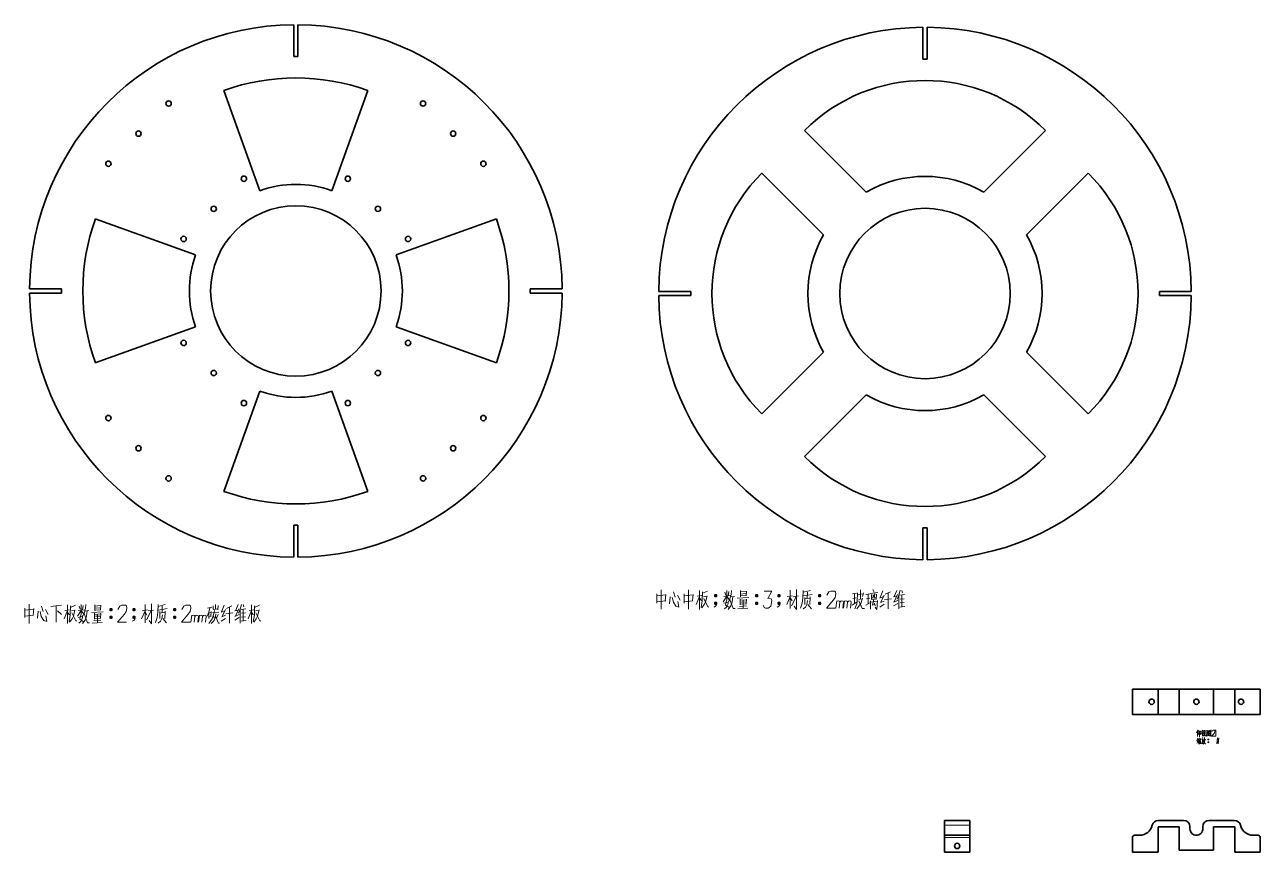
# Model space of a CAD drawing. Extents: x 45 to 1154, y 28 to 802.
# Drawn here: x 45 to 624, y 413 to 802 of the extents above; entities that cross this region are included whole.
import ezdxf

# ---------------------------------------------------------------- set-up
doc = ezdxf.new("R2010")
doc.units = 0

msp = doc.modelspace()

# ---------------------------------------------------------------- linework, layer by layer
at = {"color": 7, "lineweight": 35, "ltscale": 0.375}
for p, q in [((170.81, 786.57), (170.81, 801.57)), ((172.81, 786.57), (172.81, 801.57)), ((466.13, 800.37), (466.13, 785.37)), ((468.13, 800.37), (468.13, 785.37)), ((61.81, 677.58), (46.81, 677.58)), ((61.81, 675.58), (46.81, 675.58)), ((281.8, 677.58), (296.8, 677.58)), ((281.8, 675.58), (296.8, 675.58)), ((342.14, 676.37), (357.14, 676.37)), ((342.14, 674.37), (357.14, 674.37)), ((592.13, 676.37), (577.13, 676.37)), ((592.13, 674.37), (577.13, 674.37)), ((170.81, 566.58), (170.81, 551.58)), ((172.81, 566.58), (172.81, 551.58)), ((466.13, 550.37), (466.13, 565.37)), ((468.13, 550.37), (468.13, 565.37))]:
    msp.add_line(p, q, dxfattribs=at)
at = {"color": 7, "lineweight": 35, "ltscale": 0.025}
for p, q in [((171.81, 786.57), (170.81, 786.57)), ((171.81, 786.57), (172.81, 786.57)), ((466.13, 785.37), (467.13, 785.37)), ((468.13, 785.37), (467.13, 785.37)), ((61.81, 676.58), (61.81, 677.58)), ((61.81, 676.58), (61.81, 675.58)), ((281.8, 676.58), (281.8, 677.58)), ((281.8, 676.58), (281.8, 675.58)), ((357.14, 676.37), (357.14, 675.37)), ((357.14, 674.37), (357.14, 675.37)), ((577.13, 676.37), (577.13, 675.37)), ((577.13, 674.37), (577.13, 675.37)), ((171.81, 566.58), (170.81, 566.58)), ((171.81, 566.58), (172.81, 566.58)), ((466.13, 565.37), (467.13, 565.37)), ((468.13, 565.37), (467.13, 565.37)), ((591.48, 425), (591.48, 424)), ((597.52, 425), (597.52, 424)), ((476.22, 421), (476.22, 420)), ((488.22, 421), (488.22, 420))]:
    msp.add_line(p, q, dxfattribs=at)
at = {"color": 7, "lineweight": 35}
for p, q in [((138.03, 770.7), (154.92, 723.64)), ((205.58, 770.7), (188.69, 723.64)), ((439.55, 722.95), (410.57, 751.94)), ((494.72, 722.95), (523.7, 751.94)), ((419.55, 702.95), (390.57, 731.94)), ((514.72, 702.95), (543.7, 731.94)), ((77.68, 710.35), (124.74, 693.46)), ((265.93, 710.35), (218.87, 693.46)), ((77.68, 642.81), (124.74, 659.69)), ((265.93, 642.81), (218.87, 659.69)), ((419.55, 647.79), (390.57, 618.8)), ((514.72, 647.79), (543.7, 618.8)), ((138.03, 582.45), (154.92, 629.52)), ((205.58, 582.45), (188.69, 629.52)), ((439.55, 627.79), (410.57, 598.8)), ((494.72, 627.79), (523.7, 598.8))]:
    msp.add_line(p, q, dxfattribs=at)
at = {"color": 7, "lineweight": 35, "ltscale": 0.3}
for p, q in [((576.5, 489.67), (564.5, 489.67)), ((564.5, 477.67), (564.5, 489.67)), ((576.5, 477.67), (576.5, 489.67)), ((586.5, 477.67), (586.5, 489.67)), ((602.5, 477.67), (602.5, 489.67)), ((612.5, 477.67), (612.5, 489.67)), ((612.5, 489.67), (624.5, 489.67)), ((624.5, 477.67), (624.5, 489.67)), ((576.5, 477.67), (564.5, 477.67)), ((612.5, 477.67), (624.5, 477.67)), ((488.22, 428), (476.22, 428)), ((576.5, 425), (576.5, 413)), ((612.5, 425), (612.5, 413)), ((488.22, 421), (476.22, 421)), ((488.22, 413), (476.22, 413)), ((576.5, 413), (564.5, 413)), ((612.5, 413), (624.5, 413))]:
    msp.add_line(p, q, dxfattribs=at)
at = {"color": 7, "lineweight": 35, "ltscale": 0.25}
for p, q in [((576.5, 489.67), (586.5, 489.67)), ((612.5, 489.67), (602.5, 489.67)), ((576.5, 477.67), (586.5, 477.67)), ((612.5, 477.67), (602.5, 477.67)), ((576.5, 425), (586.5, 425)), ((612.5, 425), (602.5, 425))]:
    msp.add_line(p, q, dxfattribs=at)
at = {"color": 7, "lineweight": 35, "ltscale": 0.2}
for p, q in [((586.5, 489.67), (594.5, 489.67)), ((602.5, 489.67), (594.5, 489.67)), ((586.5, 477.67), (594.5, 477.67)), ((602.5, 477.67), (594.5, 477.67)), ((586.5, 414), (594.5, 414)), ((602.5, 414), (594.5, 414))]:
    msp.add_line(p, q, dxfattribs=at)
at = {"color": 7, "lineweight": 35, "ltscale": 0.058332}
for p, q in [((476.22, 428), (476.22, 425.67)), ((488.22, 428), (488.22, 425.67))]:
    msp.add_line(p, q, dxfattribs=at)
at = {"color": 7, "lineweight": 13, "ltscale": 0.3}
for p, q in [((488.22, 425.67), (476.22, 425.67)), ((488.22, 420), (476.22, 420))]:
    msp.add_line(p, q, dxfattribs=at)
at = {"color": 7, "lineweight": 35, "ltscale": 0.116664}
for p, q in [((476.22, 425.67), (476.22, 421)), ((488.22, 425.67), (488.22, 421))]:
    msp.add_line(p, q, dxfattribs=at)
at = {"color": 7, "lineweight": 35, "ltscale": 0.295319}
for p, q in [((588.5, 428), (576.69, 428)), ((600.5, 428), (612.31, 428))]:
    msp.add_line(p, q, dxfattribs=at)
at = {"color": 7, "lineweight": 35, "ltscale": 0.275}
for p, q in [((586.5, 414), (586.5, 425)), ((602.5, 414), (602.5, 425))]:
    msp.add_line(p, q, dxfattribs=at)
at = {"color": 7, "lineweight": 35, "ltscale": 0.175}
for p, q in [((476.22, 413), (476.22, 420)), ((488.22, 413), (488.22, 420)), ((564.5, 413), (564.5, 420)), ((624.5, 413), (624.5, 420))]:
    msp.add_line(p, q, dxfattribs=at)
at = {"color": 7, "lineweight": 35, "ltscale": 0.060306}
for p, q in [((565.5, 421), (567.91, 421)), ((623.5, 421), (621.09, 421))]:
    msp.add_line(p, q, dxfattribs=at)
at = {"color": 7, "lineweight": 35, "ltscale": 0.009153}
msp.add_line((480.97, 413), (481.33, 413), dxfattribs=at)
at = {"color": 7, "lineweight": 35, "ltscale": 0.053347}
msp.add_line((481.33, 413), (483.47, 413), dxfattribs=at)
at = {"color": 7, "lineweight": 35, "ltscale": 0.053348}
msp.add_line((614.25, 413), (616.38, 413), dxfattribs=at)
at = {"color": 7, "lineweight": 35, "ltscale": 0.009152}
msp.add_line((616.38, 413), (616.75, 413), dxfattribs=at)
at = {"color": 7, "lineweight": 13}
for points in [[(341.2, 534.37), (341.2, 529.97)], [(341.2, 533.37), (345.4, 533.87)], [(343.3, 536.17), (343.3, 531.67), (343.3, 527.17)], [(345.5, 534.07), (345.2, 531.07)], [(349.1, 535.27), (349.8, 532.77)], [(350.9, 533.67), (352.2, 531.37)], [(354, 534.37), (354, 529.97)], [(354, 533.37), (358.2, 533.87)], [(356.1, 536.17), (356.1, 531.67), (356.1, 527.17)], [(358.3, 534.07), (358, 531.07)], [(361.3, 535.87), (361.3, 531.47), (361.3, 527.07)], [(362.7, 535.37), (362.6, 531.07)], [(362.7, 534.67), (365, 535.67)], [(368.4, 533.87), (369.3, 533.87)], [(373.1, 535.17), (373.6, 533.77)], [(374.1, 535.97), (374.1, 531.37)], [(375.1, 535.47), (374.7, 533.47)], [(376.1, 534.07), (375.8, 532.87)], [(376.3, 535.97), (376.1, 534.07)], [(380.5, 535.87), (380.5, 532.97)], [(380.5, 535.27), (383.3, 535.47)], [(380.5, 534.27), (382.9, 534.47)], [(383.4, 535.67), (383.2, 533.57)], [(387.6, 533.87), (388.5, 533.87)], [(391.2, 528.97), (391.4, 528.37), (391.7, 527.87), (392.3, 527.67), (393.5, 527.67), (394, 527.97), (394.7, 528.57), (395.3, 531.27), (394.9, 531.97), (394.1, 532.37), (393.3, 532.17), (395.3, 535.67), (391.7, 535.67)], [(398.1, 533.87), (399, 533.87)], [(403.8, 527.47), (403.8, 531.77), (403.8, 536.07)], [(406.8, 536.37), (406.8, 531.67), (406.8, 526.97)], [(409.9, 535.97), (409.8, 532.37), (409.5, 529.97), (408.7, 527.57)], [(413.3, 535.97), (409.9, 535.07)], [(410.1, 533.37), (414.1, 534.07)], [(411.8, 532.17), (411.9, 535.17)], [(417.3, 533.87), (418.2, 533.87)], [(425.1, 527.67), (420.9, 527.67), (424.1, 531.47), (424.9, 532.67), (425.3, 534.37), (425.1, 535.37), (424.6, 535.67), (422.9, 535.67), (422, 535.27), (421, 533.67)], [(434.9, 534.67), (433.1, 534.37)], [(434, 529.87), (434, 534.47)], [(435.4, 534.77), (435.3, 531.07)], [(435.4, 533.97), (438.1, 534.37)], [(436.8, 536.17), (436.8, 531.87)], [(438.2, 534.77), (437.8, 533.07)], [(441.4, 534.37), (439.4, 534.07)], [(440.4, 534.17), (440.4, 529.77)], [(441.6, 534.57), (445, 534.97)], [(442, 533.97), (442, 531.87)], [(443.8, 534.37), (442.5, 532.27)], [(442.6, 533.87), (443.7, 532.47)], [(442.7, 536.37), (443.3, 535.17)], [(444.2, 531.67), (444.4, 534.17)], [(447.3, 535.77), (446.1, 532.57)], [(448, 533.67), (446.4, 530.37)], [(450.9, 535.37), (448.4, 534.17)], [(449.8, 534.77), (449.8, 531.07), (449.8, 527.27)], [(453.9, 535.97), (452.6, 533.07)], [(454.2, 533.97), (452.6, 530.57)], [(454.9, 533.77), (454.1, 531.87)], [(455.4, 536.07), (454.9, 533.77)], [(454.9, 533.67), (454.9, 527.27)], [(457.5, 533.97), (455.3, 533.67)], [(456.6, 534.87), (456.2, 535.97)], [(456.3, 533.77), (456.3, 528.37)], [(46.63, 529.5), (46.63, 525), (46.63, 520.5)], [(52.43, 528.6), (53.13, 526.1)], [(56.73, 528.4), (61.83, 529.1)], [(59.33, 528.8), (59.33, 525), (59.33, 521.1)], [(64.63, 529.2), (64.63, 524.8), (64.63, 520.4)], [(66.03, 528.7), (65.93, 524.4)], [(66.03, 528), (68.33, 529)], [(70.03, 528.5), (70.53, 527.1)], [(71.03, 529.3), (71.03, 524.7)], [(72.03, 528.8), (71.63, 526.8)], [(73.23, 529.3), (73.03, 527.4)], [(77.43, 529.2), (77.43, 526.3)], [(77.43, 528.6), (80.23, 528.8)], [(77.43, 527.6), (79.83, 527.8)], [(80.33, 529), (80.13, 526.9)], [(92.33, 521), (88.13, 521), (91.33, 524.8), (92.13, 526), (92.53, 527.7), (92.33, 528.7), (91.83, 529), (90.13, 529), (89.23, 528.6), (88.23, 527)], [(101.03, 520.8), (101.03, 525.1), (101.03, 529.4)], [(104.03, 529.7), (104.03, 525), (104.03, 520.3)], [(107.13, 529.3), (107.03, 525.7), (106.73, 523.3), (105.93, 520.9)], [(110.53, 529.3), (107.13, 528.4)], [(109.03, 525.5), (109.13, 528.5)], [(122.33, 521), (118.13, 521), (121.33, 524.8), (122.13, 526), (122.53, 527.7), (122.33, 528.7), (121.83, 529), (120.13, 529), (119.23, 528.6), (118.23, 527)], [(132.43, 528.1), (130.33, 527.7)], [(131.43, 527.8), (130.93, 525.7)], [(133.03, 527.1), (133.03, 528.7)], [(134.13, 529.4), (134.13, 527.3)], [(135.13, 526.9), (135.33, 528.8)], [(138.13, 529.1), (136.93, 525.9)], [(141.73, 528.7), (139.23, 527.5)], [(140.63, 528.1), (140.63, 524.4), (140.63, 520.6)], [(144.73, 529.3), (143.43, 526.4)], [(146.23, 529.4), (145.73, 527.1)], [(147.43, 528.2), (147.03, 529.3)], [(151.03, 529.2), (151.03, 524.8), (151.03, 520.4)], [(152.43, 528.7), (152.33, 524.4)], [(152.43, 528), (154.73, 529)], [(345.4, 531.07), (341.2, 530.57)], [(347.5, 532.87), (347.2, 529.67)], [(348.4, 532.67), (349, 530.37), (350.2, 528.57), (351.6, 528.07), (351.1, 530.77)], [(358.2, 531.07), (354, 530.57)], [(361.3, 533.17), (359.7, 529.27)], [(362.3, 533.57), (360.1, 533.27)], [(361.3, 532.27), (362.2, 531.17)], [(362.6, 531.07), (362, 527.97)], [(363.5, 529.27), (362.3, 527.77)], [(363.1, 532.97), (364.7, 533.27)], [(363.3, 532.17), (365.2, 528.27)], [(364.1, 530.47), (363.5, 529.27)], [(364.8, 533.47), (364.1, 530.47)], [(365.2, 528.27), (365.6, 528.27)], [(369.4, 529.67), (369.3, 529.17), (368.8, 528.57), (368.1, 528.17)], [(368.3, 533.57), (369.4, 533.57)], [(368.3, 529.97), (369.4, 529.97)], [(368.4, 533.17), (369.3, 533.17)], [(368.4, 530.27), (369.3, 530.27)], [(368.4, 529.57), (369.3, 529.57)], [(374.1, 533.27), (372.4, 530.57)], [(372.7, 533.17), (375.6, 533.57)], [(372.7, 529.97), (374.8, 530.47)], [(373.9, 528.07), (373, 527.27)], [(374, 531.17), (373.4, 529.07)], [(373.4, 529.07), (375.1, 528.07)], [(374.5, 529.27), (373.9, 528.07)], [(374.1, 533.07), (375.2, 531.77)], [(374.9, 531.07), (374.5, 529.27)], [(376, 528.67), (374.8, 527.07)], [(375.8, 532.87), (375.2, 530.97)], [(375.5, 531.77), (377.1, 527.47)], [(375.8, 532.87), (377.7, 533.17)], [(376.6, 530.47), (376, 528.67)], [(376.9, 533.07), (376.6, 530.47)], [(378.9, 532.27), (384.4, 532.57)], [(380.1, 528.47), (383.3, 528.67)], [(380.4, 531.87), (380.4, 529.17)], [(380.4, 531.37), (383.3, 531.57)], [(383.3, 529.67), (380.4, 529.47)], [(383.3, 533.57), (380.5, 533.37)], [(380.8, 530.47), (382.8, 530.57)], [(381.8, 531.47), (381.8, 527.47)], [(383.4, 531.87), (383.2, 529.67)], [(387.5, 533.57), (388.6, 533.57)], [(387.5, 529.97), (388.6, 529.97)], [(387.6, 533.17), (388.5, 533.17)], [(387.6, 530.27), (388.5, 530.27)], [(387.6, 529.57), (388.5, 529.57)], [(399.1, 529.67), (399, 529.17), (398.5, 528.57), (397.8, 528.17)], [(398, 533.57), (399.1, 533.57)], [(398, 529.97), (399.1, 529.97)], [(398.1, 533.17), (399, 533.17)], [(398.1, 530.27), (399, 530.27)], [(398.1, 529.57), (399, 529.57)], [(402.2, 529.27), (403.8, 533.07)], [(404.9, 533.47), (402.4, 533.07)], [(404.7, 531.07), (403.8, 532.47)], [(405.4, 530.47), (404.4, 528.77)], [(405.2, 532.97), (407.8, 533.37)], [(406.6, 533.17), (405.4, 530.47)], [(406.8, 526.97), (405.7, 528.57)], [(412, 531.17), (411.7, 529.37), (411.1, 528.17), (410, 527.27)], [(410.7, 532.67), (410.7, 529.37)], [(413.1, 532.37), (410.7, 531.97)], [(412.1, 529.37), (413.9, 527.37)], [(413.2, 532.87), (413.1, 529.27)], [(417.2, 533.57), (418.3, 533.57)], [(417.2, 529.97), (418.3, 529.97)], [(417.3, 533.17), (418.2, 533.17)], [(417.3, 530.27), (418.2, 530.27)], [(417.3, 529.57), (418.2, 529.57)], [(425.7, 531.07), (425.3, 527.67)], [(425.7, 530.67), (425.9, 530.87), (426.5, 531.07), (427, 530.87), (427.2, 530.37), (426.9, 527.67)], [(427.2, 530.37), (427.6, 530.87), (428.1, 531.07), (428.7, 530.87), (428.9, 530.37), (428.5, 527.67)], [(429.3, 531.07), (428.9, 527.67)], [(429.3, 530.67), (429.5, 530.87), (430.1, 531.07), (430.6, 530.87), (430.8, 530.37), (430.5, 527.67)], [(430.8, 530.37), (431.2, 530.87), (431.7, 531.07), (432.3, 530.87), (432.5, 530.37), (432.1, 527.67)], [(433, 529.07), (434.9, 530.47)], [(433.2, 532.17), (434.7, 532.47)], [(435.2, 529.67), (434.2, 527.37)], [(435.3, 531.07), (435.2, 529.67)], [(437, 529.87), (435.2, 527.27)], [(436, 531.67), (437.7, 531.97)], [(436, 531.07), (437.7, 527.47)], [(437.8, 532.27), (437, 529.87)], [(439.4, 529.07), (441.6, 530.27)], [(439.6, 531.97), (441.3, 532.37)], [(441.6, 531.07), (441.6, 527.17)], [(441.6, 530.47), (444.7, 530.87)], [(441.9, 531.77), (444.2, 532.07)], [(442.3, 528.97), (443.6, 529.37)], [(443.1, 531.87), (442.4, 528.97)], [(443.4, 529.97), (443.8, 528.67)], [(444.5, 526.97), (443.7, 528.07)], [(444.8, 531.17), (444.5, 526.97)], [(445.9, 532.37), (447.6, 533.07)], [(445.9, 528.17), (448, 529.47)], [(446.2, 530.27), (448, 530.97)], [(448.1, 531.67), (451.4, 532.07)], [(452.4, 532.97), (453.9, 533.37)], [(452.4, 530.37), (454.3, 531.27)], [(452.4, 528.67), (454.3, 529.87)], [(455.3, 528.17), (457.7, 528.47)], [(455.4, 531.87), (457.3, 532.07)], [(455.4, 530.07), (457.3, 530.27)], [(44.53, 527.7), (44.53, 523.3)], [(44.53, 526.7), (48.73, 527.2)], [(48.73, 524.4), (44.53, 523.9)], [(48.83, 527.4), (48.53, 524.4)], [(50.83, 526.2), (50.53, 523)], [(51.73, 526), (52.33, 523.7), (53.53, 521.9), (54.93, 521.4), (54.43, 524.1)], [(54.23, 527), (55.53, 524.7)], [(59.93, 526.4), (61.73, 524.6)], [(64.63, 526.5), (63.03, 522.6)], [(65.63, 526.9), (63.43, 526.6)], [(64.63, 525.6), (65.53, 524.5)], [(65.93, 524.4), (65.33, 521.3)], [(66.83, 522.6), (65.63, 521.1)], [(66.43, 526.3), (68.03, 526.6)], [(66.63, 525.5), (68.53, 521.6)], [(67.43, 523.8), (66.83, 522.6)], [(68.13, 526.8), (67.43, 523.8)], [(71.03, 526.6), (69.33, 523.9)], [(69.63, 526.5), (72.53, 526.9)], [(69.63, 523.3), (71.73, 523.8)], [(70.93, 524.5), (70.33, 522.4)], [(70.33, 522.4), (72.03, 521.4)], [(71.43, 522.6), (70.83, 521.4)], [(71.03, 526.4), (72.13, 525.1)], [(71.83, 524.4), (71.43, 522.6)], [(72.93, 522), (71.73, 520.4)], [(72.73, 526.2), (72.13, 524.3)], [(72.43, 525.1), (74.03, 520.8)], [(73.03, 527.4), (72.73, 526.2)], [(72.73, 526.2), (74.63, 526.5)], [(73.53, 523.8), (72.93, 522)], [(73.83, 526.4), (73.53, 523.8)], [(75.83, 525.6), (81.33, 525.9)], [(77.03, 521.8), (80.23, 522)], [(77.33, 525.2), (77.33, 522.5)], [(77.33, 524.7), (80.23, 524.9)], [(80.23, 523), (77.33, 522.8)], [(80.23, 526.9), (77.43, 526.7)], [(77.73, 523.8), (79.73, 523.9)], [(78.73, 524.8), (78.73, 520.8)], [(80.33, 525.2), (80.13, 523)], [(84.43, 526.9), (85.53, 526.9)], [(84.43, 523.3), (85.53, 523.3)], [(84.53, 527.2), (85.43, 527.2)], [(84.53, 526.5), (85.43, 526.5)], [(84.53, 523.6), (85.43, 523.6)], [(84.53, 522.9), (85.43, 522.9)], [(96.33, 523), (96.23, 522.5), (95.73, 521.9), (95.03, 521.5)], [(95.23, 526.9), (96.33, 526.9)], [(95.23, 523.3), (96.33, 523.3)], [(95.33, 527.2), (96.23, 527.2)], [(95.33, 526.5), (96.23, 526.5)], [(95.33, 523.6), (96.23, 523.6)], [(95.33, 522.9), (96.23, 522.9)], [(99.43, 522.6), (101.03, 526.4)], [(102.13, 526.8), (99.63, 526.4)], [(101.93, 524.4), (101.03, 525.8)], [(102.63, 523.8), (101.63, 522.1)], [(102.43, 526.3), (105.03, 526.7)], [(103.83, 526.5), (102.63, 523.8)], [(109.23, 524.5), (108.93, 522.7), (108.33, 521.5), (107.23, 520.6)], [(107.33, 526.7), (111.33, 527.4)], [(107.93, 526), (107.93, 522.7)], [(110.33, 525.7), (107.93, 525.3)], [(109.33, 522.7), (111.13, 520.7)], [(110.43, 526.2), (110.33, 522.6)], [(114.43, 526.9), (115.53, 526.9)], [(114.43, 523.3), (115.53, 523.3)], [(114.53, 527.2), (115.43, 527.2)], [(114.53, 526.5), (115.43, 526.5)], [(114.53, 523.6), (115.43, 523.6)], [(114.53, 522.9), (115.43, 522.9)], [(122.93, 524.4), (122.53, 521)], [(122.93, 524), (123.13, 524.2), (123.73, 524.4), (124.23, 524.2), (124.43, 523.7), (124.13, 521)], [(124.43, 523.7), (124.83, 524.2), (125.33, 524.4), (125.93, 524.2), (126.13, 523.7), (125.73, 521)], [(126.53, 524.4), (126.13, 521)], [(126.53, 524), (126.73, 524.2), (127.33, 524.4), (127.83, 524.2), (128.03, 523.7), (127.73, 521)], [(128.03, 523.7), (128.43, 524.2), (128.93, 524.4), (129.53, 524.2), (129.73, 523.7), (129.33, 521)], [(130.93, 525.7), (130.13, 523.8)], [(131.03, 525.6), (131.93, 525.8)], [(131.03, 525.7), (131.03, 522.8)], [(131.03, 520.4), (132.53, 522.6), (133.43, 525.6)], [(131.03, 523.6), (132.13, 523.8)], [(132.03, 526), (131.93, 523.8)], [(132.13, 520.4), (133.43, 521.9), (134.03, 523.5), (134.23, 525)], [(132.63, 525.4), (135.73, 525.8)], [(135.13, 527.3), (132.93, 527)], [(133.13, 524.1), (133.53, 523)], [(133.63, 526.6), (133.43, 525.6)], [(134.23, 523.5), (135.43, 520.6), (135.93, 520.6)], [(135.33, 524.6), (134.53, 522.9)], [(136.73, 525.7), (138.43, 526.4)], [(136.73, 521.5), (138.83, 522.8)], [(137.03, 523.6), (138.83, 524.3)], [(138.83, 527), (137.23, 523.7)], [(138.93, 525), (142.23, 525.4)], [(143.23, 526.3), (144.73, 526.7)], [(143.23, 523.7), (145.13, 524.6)], [(143.23, 522), (145.13, 523.2)], [(145.03, 527.3), (143.43, 523.9)], [(145.73, 527.1), (144.93, 525.2)], [(145.73, 527), (145.73, 520.6)], [(148.33, 527.3), (146.13, 527)], [(146.23, 525.2), (148.13, 525.4)], [(146.23, 523.4), (148.13, 523.6)], [(147.13, 527.1), (147.13, 521.7)], [(151.03, 526.5), (149.43, 522.6)], [(152.03, 526.9), (149.83, 526.6)], [(151.03, 525.6), (151.93, 524.5)], [(152.33, 524.4), (151.73, 521.3)], [(153.23, 522.6), (152.03, 521.1)], [(152.83, 526.3), (154.43, 526.6)], [(153.03, 525.5), (154.93, 521.6)], [(153.83, 523.8), (153.23, 522.6)], [(154.53, 526.8), (153.83, 523.8)], [(377.1, 527.47), (378, 527.47)], [(379.2, 527.27), (384, 527.57)], [(437.7, 527.47), (438.7, 527.47)], [(68.53, 521.6), (68.93, 521.6)], [(70.83, 521.4), (69.93, 520.6)], [(74.03, 520.8), (74.93, 520.8)], [(76.13, 520.6), (80.93, 520.9)], [(104.03, 520.3), (102.93, 521.9)], [(146.13, 521.5), (148.53, 521.8)], [(154.93, 521.6), (155.33, 521.6)], [(595.2, 470.43), (594.6, 469.13)], [(594.99, 467.38), (594.99, 468.61), (594.99, 469.87)], [(595.41, 469.73), (595.83, 470.25)], [(595.41, 469.87), (595.41, 468.29)], [(595.97, 469.9), (595.97, 468.61), (595.97, 467.28)], [(596.46, 468.29), (596.57, 470.01)], [(597.2, 470.39), (597.47, 469.97)], [(597.97, 470.36), (597.97, 468.68)], [(598.63, 470.18), (597.97, 470.11)], [(598.56, 468.61), (598.63, 470.29)], [(599.4, 470.39), (599.4, 468.92), (599.4, 467.42)], [(599.4, 470.36), (599.4, 468.96), (599.4, 467.56)], [(600.87, 470.22), (599.4, 470.08)], [(600.17, 469.94), (599.61, 469.13)], [(600.17, 469.17), (600.52, 469.8)], [(600.84, 467.59), (600.84, 468.96), (600.87, 470.36)], [(601.67, 467.52), (601.22, 467.52), (601.22, 468.92), (601.22, 470.32), (601.67, 470.32)], [(603.15, 467.52), (601.67, 467.52), (602.79, 468.85), (603.08, 469.27), (603.22, 469.87), (603.15, 470.22), (602.97, 470.32), (602.38, 470.32), (602.06, 470.18), (601.71, 469.62)], [(603.22, 467.52), (603.67, 467.52), (603.67, 468.92), (603.67, 470.32), (603.22, 470.32)], [(594.71, 464.2), (595.41, 464.58)], [(595.16, 465.63), (594.74, 465.49)], [(595.23, 466.65), (594.78, 465.56)], [(594.82, 464.86), (595.34, 465.04)], [(595.3, 465.88), (594.85, 464.86)], [(595.62, 465.35), (595.3, 464.86)], [(595.41, 468.29), (595.93, 468.82)], [(595.55, 466.33), (595.45, 465.77)], [(595.55, 466.19), (596.6, 466.33)], [(595.79, 465.91), (595.62, 465.35)], [(595.66, 465.42), (595.66, 463.71)], [(595.86, 465.63), (596.57, 465.74)], [(595.93, 466.82), (596.11, 466.44)], [(595.93, 465.21), (595.97, 463.81)], [(595.93, 465.11), (596.46, 465.18)], [(595.97, 469.69), (596.49, 469.76)], [(595.97, 464.55), (596.35, 464.62)], [(596.42, 464.06), (596.01, 463.99)], [(596.18, 465.67), (596.11, 465.11)], [(596.46, 468.29), (596.18, 468.64)], [(596.49, 465.28), (596.42, 463.88)], [(596.64, 466.44), (596.49, 465.98)], [(597.54, 469.73), (597.37, 469.24), (596.88, 468.5)], [(597.41, 466.05), (597.3, 465.14), (597.2, 464.72), (596.88, 463.85)], [(596.91, 469.52), (597.47, 469.59)], [(596.91, 465.98), (597.97, 466.12)], [(597.72, 465.56), (597.61, 464.72), (597.47, 463.88), (597.27, 464.16)], [(597.34, 465.39), (597.72, 465.46)], [(597.37, 469.24), (597.37, 467.45)], [(597.37, 469.06), (597.68, 468.75)], [(597.41, 466.89), (597.51, 466.33)], [(597.47, 467.45), (597.76, 467.73)], [(598.1, 464.3), (597.72, 463.78)], [(597.76, 467.73), (598, 468.08)], [(598.1, 465.56), (597.93, 465)], [(598.17, 468.71), (598, 468.08)], [(598.03, 465.32), (598.59, 463.88)], [(598.24, 466.19), (598.1, 465.56)], [(598.39, 464.93), (598.1, 464.3)], [(598.28, 469.76), (598.17, 468.71)], [(598.17, 465.81), (598.88, 465.95)], [(598.32, 466.93), (598.24, 466.19)], [(598.32, 467.73), (598.32, 468.82)], [(598.46, 467.63), (598.32, 467.73)], [(598.59, 465.88), (598.39, 464.93)], [(598.88, 467.63), (598.46, 467.63)], [(598.88, 468.26), (598.88, 467.63)], [(599.4, 467.66), (600.77, 467.77)], [(599.47, 468.47), (599.96, 468.89)], [(599.92, 469.38), (600.62, 468.64)], [(599.92, 468.29), (600.28, 467.91)], [(599.92, 466.02), (600.31, 466.02)], [(599.92, 464.76), (600.31, 464.76)], [(599.96, 469.59), (600.41, 469.66)], [(599.96, 468.89), (600.17, 469.17)], [(599.96, 466.12), (600.28, 466.12)], [(599.96, 465.88), (600.28, 465.88)], [(599.96, 464.86), (600.28, 464.86)], [(599.96, 464.62), (600.28, 464.62)], [(600.03, 468.68), (600.28, 468.4)], [(600.62, 468.64), (600.8, 468.68)], [(600.84, 467.49), (600.84, 467.59), (600.77, 467.77)], [(604.37, 466.75), (604.27, 465.35), (604.16, 463.95)], [(604.37, 466.02), (604.76, 466.02)], [(604.37, 464.76), (604.76, 464.76)], [(604.41, 466.12), (604.72, 466.12)], [(604.41, 465.88), (604.72, 465.88)], [(604.41, 464.86), (604.72, 464.86)], [(604.41, 464.62), (604.72, 464.62)], [(604.97, 466.75), (604.86, 465.35), (604.76, 463.95)], [(598.59, 463.88), (598.91, 463.88)]]:
    msp.add_lwpolyline(points, dxfattribs=at)
for points in [[(368.6, 532.97), (369.1, 532.97), (369.4, 533.27), (369.4, 533.77), (369.1, 534.07), (368.6, 534.07), (368.3, 533.77), (368.3, 533.27)], [(387.8, 532.97), (388.3, 532.97), (388.6, 533.27), (388.6, 533.77), (388.3, 534.07), (387.8, 534.07), (387.5, 533.77), (387.5, 533.27)], [(398.3, 532.97), (398.8, 532.97), (399.1, 533.27), (399.1, 533.77), (398.8, 534.07), (398.3, 534.07), (398, 533.77), (398, 533.27)], [(417.5, 532.97), (418, 532.97), (418.3, 533.27), (418.3, 533.77), (418, 534.07), (417.5, 534.07), (417.2, 533.77), (417.2, 533.27)], [(368.6, 529.37), (369.1, 529.37), (369.4, 529.67), (369.4, 530.17), (369.1, 530.47), (368.6, 530.47), (368.3, 530.17), (368.3, 529.67)], [(387.8, 529.37), (388.3, 529.37), (388.6, 529.67), (388.6, 530.17), (388.3, 530.47), (387.8, 530.47), (387.5, 530.17), (387.5, 529.67)], [(398.3, 529.37), (398.8, 529.37), (399.1, 529.67), (399.1, 530.17), (398.8, 530.47), (398.3, 530.47), (398, 530.17), (398, 529.67)], [(417.5, 529.37), (418, 529.37), (418.3, 529.67), (418.3, 530.17), (418, 530.47), (417.5, 530.47), (417.2, 530.17), (417.2, 529.67)], [(84.73, 526.3), (85.23, 526.3), (85.53, 526.6), (85.53, 527.1), (85.23, 527.4), (84.73, 527.4), (84.43, 527.1), (84.43, 526.6)], [(84.73, 522.7), (85.23, 522.7), (85.53, 523), (85.53, 523.5), (85.23, 523.8), (84.73, 523.8), (84.43, 523.5), (84.43, 523)], [(95.53, 526.3), (96.03, 526.3), (96.33, 526.6), (96.33, 527.1), (96.03, 527.4), (95.53, 527.4), (95.23, 527.1), (95.23, 526.6)], [(95.53, 522.7), (96.03, 522.7), (96.33, 523), (96.33, 523.5), (96.03, 523.8), (95.53, 523.8), (95.23, 523.5), (95.23, 523)], [(114.73, 526.3), (115.23, 526.3), (115.53, 526.6), (115.53, 527.1), (115.23, 527.4), (114.73, 527.4), (114.43, 527.1), (114.43, 526.6)], [(114.73, 522.7), (115.23, 522.7), (115.53, 523), (115.53, 523.5), (115.23, 523.8), (114.73, 523.8), (114.43, 523.5), (114.43, 523)], [(600.03, 465.81), (600.21, 465.81), (600.31, 465.91), (600.31, 466.09), (600.21, 466.19), (600.03, 466.19), (599.92, 466.09), (599.92, 465.91)], [(600.03, 464.55), (600.21, 464.55), (600.31, 464.65), (600.31, 464.83), (600.21, 464.93), (600.03, 464.93), (599.92, 464.83), (599.92, 464.65)], [(604.47, 465.81), (604.65, 465.81), (604.76, 465.91), (604.76, 466.09), (604.65, 466.19), (604.47, 466.19), (604.37, 466.09), (604.37, 465.91)], [(604.47, 464.55), (604.65, 464.55), (604.76, 464.65), (604.76, 464.83), (604.65, 464.93), (604.47, 464.93), (604.37, 464.83), (604.37, 464.65)]]:
    msp.add_lwpolyline(points, close=True, dxfattribs=at)
at = {"color": 7, "lineweight": 35}
for centre, radius in [((112.09, 764.58), 1.25), ((231.52, 764.58), 1.25), ((97.95, 750.44), 1.25), ((245.66, 750.44), 1.25), ((83.81, 736.29), 1.25), ((259.81, 736.29), 1.25), ((147.41, 729.26), 1.25), ((196.2, 729.26), 1.25), ((171.81, 676.58), 40), ((133.27, 715.12), 1.25), ((210.34, 715.12), 1.25), ((467.13, 675.37), 40), ((119.13, 700.97), 1.25), ((224.49, 700.97), 1.25), ((119.13, 652.18), 1.25), ((224.49, 652.18), 1.25), ((133.27, 638.04), 1.25), ((210.34, 638.04), 1.25), ((147.41, 623.9), 1.25), ((196.2, 623.9), 1.25), ((83.81, 616.86), 1.25), ((259.81, 616.86), 1.25), ((97.95, 602.72), 1.25), ((245.66, 602.72), 1.25), ((112.09, 588.58), 1.25), ((231.52, 588.58), 1.25), ((573.5, 483.67), 1.25), ((594.5, 483.67), 1.25), ((615.5, 483.67), 1.25), ((482.22, 416), 1.25)]:
    msp.add_circle(centre, radius, dxfattribs=at)
for centre, radius, start, end in [((171.81, 676.58), 125, 90.45837, 179.54163), ((171.81, 676.58), 125, 0.45837, 89.54163), ((467.13, 675.37), 125, 90.45837, 179.54163), ((467.13, 675.37), 125, 0.45837, 89.54163), ((171.81, 676.58), 100, 70.2618, 109.7382), ((467.13, 695.37), 80, 45, 135), ((447.13, 675.37), 80, 135, 225), ((487.13, 675.37), 80, 315, 45), ((171.81, 676.58), 50, 70.2618, 109.7382), ((467.13, 675.37), 55, 59.89982, 120.10017), ((171.81, 676.58), 100, 160.2618, 199.7382), ((171.81, 676.58), 100, 340.2618, 19.7382), ((467.13, 675.37), 55, 149.89983, 210.10017), ((467.13, 675.37), 55, 329.89982, 30.10018), ((171.81, 676.58), 50, 160.2618, 199.7382), ((171.81, 676.58), 50, 340.2618, 19.7382), ((171.81, 676.58), 125, 180.45837, 269.54163), ((171.81, 676.58), 125, 270.45837, 359.54163), ((467.13, 675.37), 125, 180.45837, 269.54163), ((467.13, 675.37), 125, 270.45837, 359.54163), ((171.81, 676.58), 50, 250.2618, 289.7382), ((467.13, 675.37), 55, 239.89983, 300.10018), ((467.13, 655.37), 80, 225, 315), ((171.81, 676.58), 100, 250.2618, 289.7382), ((567.91, 427), 6, 270, 347.15931), ((576.69, 425), 3, 90, 167.15932), ((588.48, 425), 3, 0, 89.57231), ((594.48, 424), 3, 180.00001, 270.43033), ((594.52, 424), 3, 269.56967, 360), ((600.52, 425), 3, 90.42769, 179.99999), ((612.31, 425), 3, 12.84069, 90), ((621.09, 427), 6, 192.84068, 270), ((565.5, 420), 1, 90, 180.00001), ((623.5, 420), 1, 0, 90)]:
    msp.add_arc(centre, radius, start, end, dxfattribs=at)

doc.saveas('drawing.dxf')
